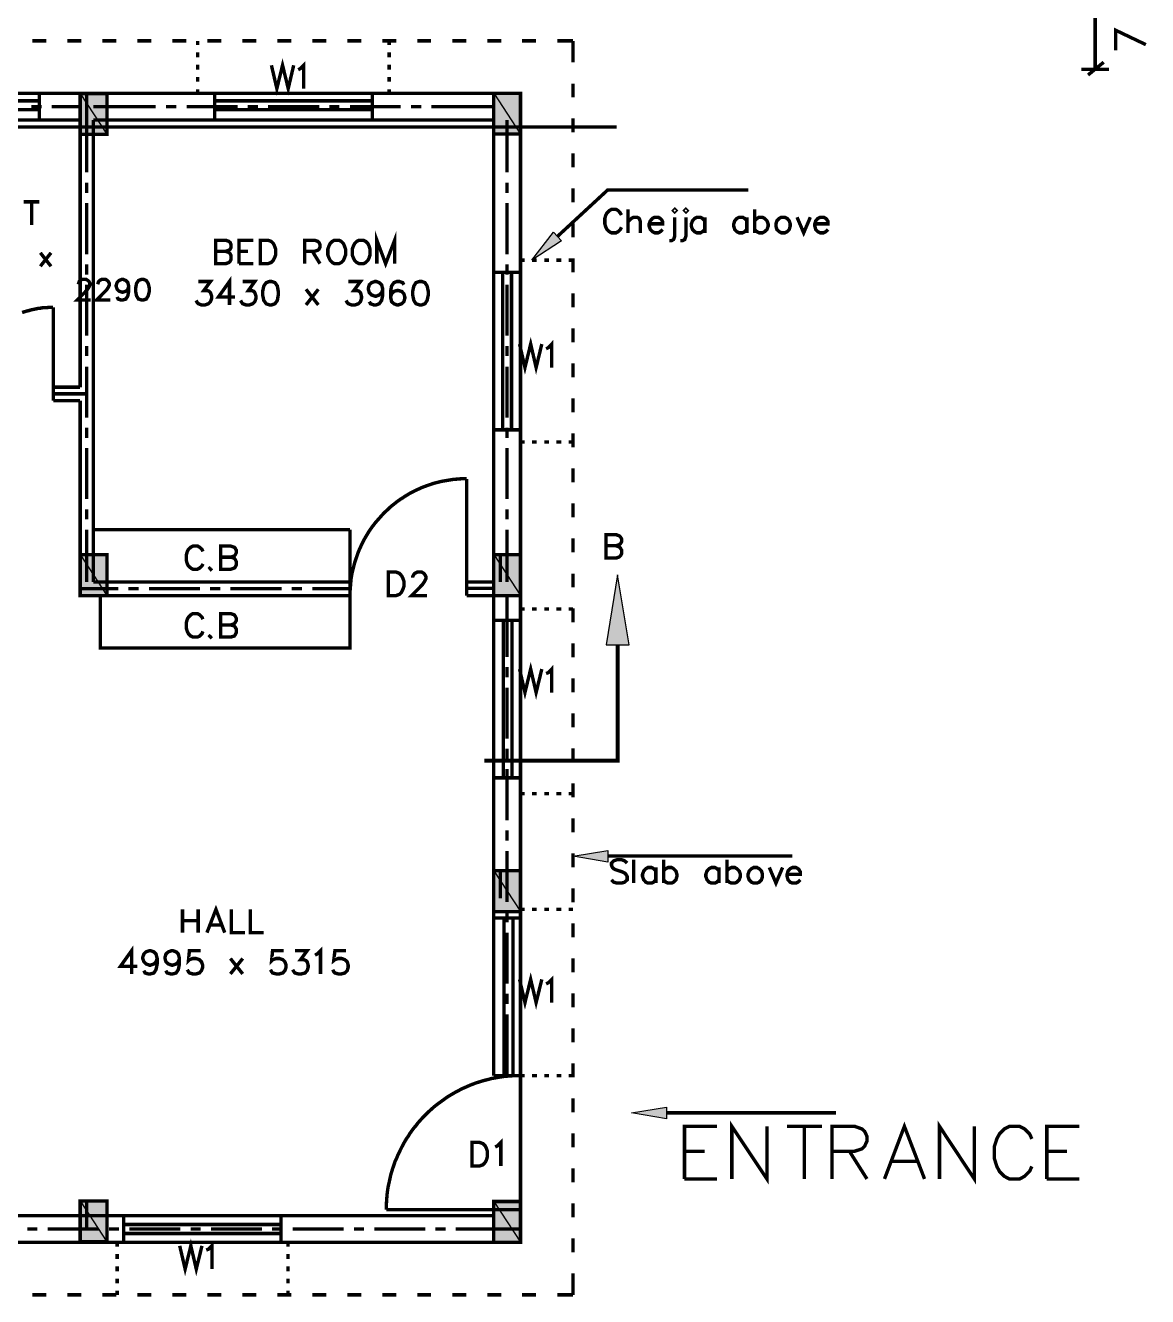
# Model space of a CAD drawing. Header units: millimetres. Extents: x 2845 to 3257, y 1294 to 1582.
# Drawn here: x 2929.4 to 3012.9, y 1362.3 to 1456.8 of the extents above; entities that cross this region are included whole.
import ezdxf

# ---------------------------------------------------------------- set-up
doc = ezdxf.new("R2010")
doc.units = ezdxf.units.MM
doc.layers.add('H', color=7, linetype='Continuous')
doc.layers.add('P', color=7, linetype='Continuous')

msp = doc.modelspace()

# ---------------------------------------------------------------- hatches: boundary and pattern name
at = {"layer": 'H', "linetype": 'Continuous'}
for points in [[(2933.468, 1448.741), (2933.468, 1451.774), (2935.479, 1451.774), (2935.479, 1448.741), (2933.468, 1448.741)], [(2964.248, 1448.758), (2964.248, 1451.792), (2966.259, 1451.792), (2966.259, 1448.758), (2964.248, 1448.758)], [(2967.088, 1439.374), (2968.711, 1441.456), (2969.293, 1440.821), (2967.088, 1439.374)], [(2933.468, 1414.415), (2933.468, 1417.449), (2935.479, 1417.449), (2935.479, 1414.415), (2933.468, 1414.415)], [(2964.248, 1414.415), (2964.248, 1417.449), (2966.259, 1417.449), (2966.259, 1414.415), (2964.248, 1414.415)], [(2972.609, 1410.746), (2973.473, 1415.95), (2974.355, 1410.746), (2972.609, 1410.746)], [(2972.768, 1394.589), (2970.157, 1395.012), (2972.768, 1395.453), (2972.768, 1394.589)], [(2964.248, 1390.885), (2964.248, 1393.936), (2966.259, 1393.936), (2966.259, 1390.885), (2964.248, 1390.885)], [(2977.107, 1375.486), (2974.496, 1375.91), (2977.107, 1376.351), (2977.107, 1375.486)], [(2933.468, 1366.332), (2933.468, 1369.366), (2935.479, 1369.366), (2935.479, 1366.332), (2933.468, 1366.332)], [(2964.248, 1366.279), (2964.248, 1369.33), (2966.259, 1369.33), (2966.259, 1366.279), (2964.248, 1366.279)]]:
    msp.add_hatch(color=256, dxfattribs=at).paths.add_polyline_path(points)

# ---------------------------------------------------------------- linework, layer by layer
at = {"layer": 'P'}
for points, const_width in [([(3009.016, 1489.663), (3009.016, 1453.574)], 0.254), ([(3010.533, 1454.985), (3010.533, 1456.484), (3012.79, 1455.408)], 0.254), ([(2930.946, 1455.69), (2929.905, 1455.69)], 0.254), ([(2933.556, 1455.69), (2932.516, 1455.69)], 0.254), ([(2936.149, 1455.69), (2935.126, 1455.69)], 0.254), ([(2938.76, 1455.69), (2937.719, 1455.69)], 0.254), ([(2941.37, 1455.69), (2940.33, 1455.69)], 0.254), ([(2942.217, 1455.373), (2942.217, 1455.69)], 0.254), ([(2943.981, 1455.69), (2942.923, 1455.69)], 0.254), ([(2946.574, 1455.69), (2945.533, 1455.69)], 0.254), ([(2949.184, 1455.69), (2948.144, 1455.69)], 0.254), ([(2951.795, 1455.69), (2950.737, 1455.69)], 0.254), ([(2954.388, 1455.69), (2953.347, 1455.69)], 0.254), ([(2956.998, 1455.69), (2955.958, 1455.69)], 0.254), ([(2956.469, 1455.373), (2956.469, 1455.69)], 0.254), ([(2959.591, 1455.69), (2958.568, 1455.69)], 0.254), ([(2962.202, 1455.69), (2961.161, 1455.69)], 0.254), ([(2964.813, 1455.69), (2963.772, 1455.69)], 0.254), ([(2967.405, 1455.69), (2966.365, 1455.69)], 0.254), ([(2970.157, 1455.69), (2968.975, 1455.69)], 0.254), ([(2970.157, 1454.085), (2970.157, 1455.69)], 0.254), ([(2942.217, 1454.473), (2942.217, 1454.844)], 0.254), ([(2956.469, 1454.473), (2956.469, 1454.844)], 0.254), ([(2942.217, 1453.556), (2942.217, 1453.926)], 0.254), ([(2947.703, 1453.873), (2948.108, 1452.145), (2948.532, 1453.873), (2948.955, 1452.145), (2949.361, 1453.873)], 0.254), ([(2949.696, 1453.538), (2949.855, 1453.626), (2950.102, 1453.873), (2950.102, 1452.145)], 0.254), ([(2956.469, 1453.556), (2956.469, 1453.926)], 0.254), ([(3008.486, 1453.15), (3009.651, 1454.103)], 0.254), ([(2942.217, 1452.656), (2942.217, 1453.009)], 0.254), ([(2956.469, 1452.656), (2956.469, 1453.009)], 0.254), ([(3007.975, 1453.574), (3010.056, 1453.574)], 0.254), ([(2966.241, 1451.792), (2884.203, 1451.792)], 0.254), ([(2930.434, 1449.799), (2930.434, 1451.792)], 0.254), ([(2933.468, 1451.774), (2935.461, 1451.774), (2935.461, 1448.741), (2933.468, 1448.741), (2933.468, 1451.774)], 0.254), ([(2942.217, 1451.792), (2942.217, 1452.092)], 0.254), ([(2943.487, 1449.799), (2943.487, 1451.792)], 0.254), ([(2955.217, 1449.799), (2955.217, 1451.792)], 0.254), ([(2956.469, 1451.792), (2956.469, 1452.092)], 0.254), ([(2964.248, 1451.792), (2966.241, 1451.792), (2966.241, 1448.758), (2964.248, 1448.758), (2964.248, 1451.792)], 0.254), ([(2966.241, 1378.696), (2966.241, 1451.792)], 0.254), ([(2970.157, 1451.492), (2970.157, 1452.515)], 0.254), ([(2923.926, 1451.228), (2930.434, 1451.228)], 0.254), ([(2933.962, 1449.746), (2933.962, 1451.739)], 0.254), ([(2935.461, 1451.739), (2935.461, 1448.741)], 0.254), ([(2943.487, 1451.228), (2955.217, 1451.228)], 0.254), ([(2923.926, 1450.575), (2930.434, 1450.575)], 0.254), ([(2930.593, 1450.787), (2929.835, 1450.787)], 0.254), ([(2933.468, 1450.787), (2931.352, 1450.787)], 0.254), ([(2939.095, 1450.787), (2934.456, 1450.787)], 0.254), ([(2940.63, 1450.787), (2939.853, 1450.787)], 0.254), ([(2945.18, 1450.787), (2941.388, 1450.787)], 0.254), ([(2943.487, 1450.575), (2955.217, 1450.575)], 0.254), ([(2946.697, 1450.787), (2945.939, 1450.787)], 0.254), ([(2951.266, 1450.787), (2947.456, 1450.787)], 0.254), ([(2952.765, 1450.787), (2952.007, 1450.787)], 0.254), ([(2957.334, 1450.787), (2953.541, 1450.787)], 0.254), ([(2958.851, 1450.787), (2958.092, 1450.787)], 0.254), ([(2964.248, 1450.787), (2959.609, 1450.787)], 0.254), ([(2970.157, 1448.882), (2970.157, 1449.922)], 0.254), ([(2873.937, 1449.287), (2973.403, 1449.287)], 0.254), ([(2933.468, 1449.799), (2920.892, 1449.799)], 0.254), ([(2933.468, 1449.799), (2933.468, 1429.92)], 0.254), ([(2933.962, 1449.799), (2933.962, 1445.901)], 0.254), ([(2964.248, 1449.799), (2934.456, 1449.799)], 0.254), ([(2934.456, 1449.799), (2934.456, 1415.421)], 0.254), ([(2964.248, 1449.799), (2964.248, 1415.421)], 0.254), ([(2965.236, 1449.799), (2965.236, 1445.901)], 0.254), ([(2970.157, 1446.271), (2970.157, 1447.312)], 0.254), ([(2933.962, 1445.142), (2933.962, 1444.366)], 0.254), ([(2965.236, 1445.142), (2965.236, 1444.366)], 0.254), ([(2968.993, 1441.138), (2972.732, 1444.595), (2983.192, 1444.595)], 0.254), ([(2970.157, 1443.678), (2970.157, 1444.719)], 0.254), ([(2929.27, 1443.713), (2930.434, 1443.713)], 0.254), ([(2929.852, 1443.713), (2929.852, 1441.985)], 0.254), ([(2933.962, 1443.625), (2933.962, 1439.815)], 0.254), ([(2965.236, 1443.625), (2965.236, 1439.815)], 0.254), ([(2973.755, 1442.726), (2973.667, 1442.884), (2973.508, 1443.061), (2973.35, 1443.149), (2973.015, 1443.149), (2972.856, 1443.061), (2972.679, 1442.884), (2972.591, 1442.726), (2972.521, 1442.479), (2972.521, 1442.073), (2972.591, 1441.826), (2972.679, 1441.65), (2972.856, 1441.491), (2973.015, 1441.403), (2973.35, 1441.403), (2973.508, 1441.491), (2973.667, 1441.65), (2973.755, 1441.826)], 0.254), ([(2974.249, 1441.403), (2974.249, 1443.149)], 0.254), ([(2974.249, 1442.232), (2974.496, 1442.479), (2974.673, 1442.567), (2974.92, 1442.567), (2975.078, 1442.479), (2975.167, 1442.232), (2975.167, 1441.403)], 0.254), ([(2975.819, 1442.073), (2976.825, 1442.073), (2976.825, 1442.232), (2976.736, 1442.391), (2976.648, 1442.479), (2976.489, 1442.567), (2976.243, 1442.567), (2976.066, 1442.479), (2975.907, 1442.302), (2975.819, 1442.073), (2975.819, 1441.897), (2975.907, 1441.65), (2976.066, 1441.491), (2976.243, 1441.403), (2976.489, 1441.403), (2976.648, 1441.491), (2976.825, 1441.65)], 0.254), ([(2977.724, 1442.567), (2977.724, 1441.156), (2977.636, 1440.909), (2977.477, 1440.821), (2977.318, 1440.821)], 0.254), ([(2977.636, 1443.061), (2977.724, 1442.973), (2977.812, 1443.061), (2977.724, 1443.149), (2977.636, 1443.061)], 0.254), ([(2978.553, 1442.567), (2978.553, 1441.156), (2978.465, 1440.909), (2978.306, 1440.821), (2978.148, 1440.821)], 0.254), ([(2978.465, 1443.061), (2978.553, 1442.973), (2978.641, 1443.061), (2978.553, 1443.149), (2978.465, 1443.061)], 0.254), ([(2979.964, 1442.302), (2979.788, 1442.479), (2979.629, 1442.567), (2979.382, 1442.567), (2979.206, 1442.479), (2979.047, 1442.302), (2978.959, 1442.073), (2978.959, 1441.897), (2979.047, 1441.65), (2979.206, 1441.491), (2979.382, 1441.403), (2979.629, 1441.403), (2979.788, 1441.491), (2979.964, 1441.65)], 0.254), ([(2979.964, 1442.567), (2979.964, 1441.403)], 0.254), ([(2983.086, 1442.302), (2982.928, 1442.479), (2982.769, 1442.567), (2982.522, 1442.567), (2982.346, 1442.479), (2982.187, 1442.302), (2982.116, 1442.073), (2982.116, 1441.897), (2982.187, 1441.65), (2982.346, 1441.491), (2982.522, 1441.403), (2982.769, 1441.403), (2982.928, 1441.491), (2983.086, 1441.65)], 0.254), ([(2983.086, 1442.567), (2983.086, 1441.403)], 0.254), ([(2983.668, 1441.403), (2983.668, 1443.149)], 0.254), ([(2983.668, 1442.302), (2983.845, 1442.479), (2984.004, 1442.567), (2984.251, 1442.567), (2984.409, 1442.479), (2984.586, 1442.302), (2984.674, 1442.073), (2984.674, 1441.897), (2984.586, 1441.65), (2984.409, 1441.491), (2984.251, 1441.403), (2984.004, 1441.403), (2983.845, 1441.491), (2983.668, 1441.65)], 0.254), ([(2985.662, 1442.567), (2985.503, 1442.479), (2985.327, 1442.302), (2985.256, 1442.073), (2985.256, 1441.897), (2985.327, 1441.65), (2985.503, 1441.491), (2985.662, 1441.403), (2985.909, 1441.403), (2986.085, 1441.491), (2986.244, 1441.65), (2986.314, 1441.897), (2986.314, 1442.073), (2986.244, 1442.302), (2986.085, 1442.479), (2985.909, 1442.567), (2985.662, 1442.567)], 0.254), ([(2986.826, 1442.567), (2987.32, 1441.403), (2987.814, 1442.567)], 0.254), ([(2988.149, 1442.073), (2989.137, 1442.073), (2989.137, 1442.232), (2989.048, 1442.391), (2988.96, 1442.479), (2988.801, 1442.567), (2988.554, 1442.567), (2988.378, 1442.479), (2988.219, 1442.302), (2988.149, 1442.073), (2988.149, 1441.897), (2988.219, 1441.65), (2988.378, 1441.491), (2988.554, 1441.403), (2988.801, 1441.403), (2988.96, 1441.491), (2989.137, 1441.65)], 0.254), ([(2955.552, 1439.11), (2955.552, 1440.856), (2956.205, 1439.11), (2956.875, 1440.856), (2956.875, 1439.11)], 0.254), ([(2970.157, 1441.068), (2970.157, 1442.108)], 0.254), ([(2944.298, 1440.027), (2944.545, 1439.939), (2944.634, 1439.851), (2944.704, 1439.692), (2944.704, 1439.445), (2944.634, 1439.286), (2944.545, 1439.198), (2944.298, 1439.11), (2943.558, 1439.11), (2943.558, 1440.856), (2944.298, 1440.856), (2944.545, 1440.768), (2944.634, 1440.68), (2944.704, 1440.521), (2944.704, 1440.344), (2944.634, 1440.186), (2944.545, 1440.115), (2944.298, 1440.027), (2943.558, 1440.027)], 0.254), ([(2945.286, 1439.11), (2945.286, 1440.856), (2946.362, 1440.856)], 0.254), ([(2946.874, 1439.11), (2946.874, 1440.856), (2947.438, 1440.856), (2947.685, 1440.768), (2947.844, 1440.609), (2947.932, 1440.433), (2948.02, 1440.186), (2948.02, 1439.762), (2947.932, 1439.533), (2947.844, 1439.357), (2947.685, 1439.198), (2947.438, 1439.11), (2946.874, 1439.11)], 0.254), ([(2950.172, 1439.11), (2950.172, 1440.856), (2950.913, 1440.856), (2951.16, 1440.768), (2951.248, 1440.68), (2951.319, 1440.521), (2951.319, 1440.344), (2951.248, 1440.186), (2951.16, 1440.115), (2950.913, 1440.027), (2950.172, 1440.027)], 0.254), ([(2952.395, 1440.856), (2952.236, 1440.768), (2952.077, 1440.609), (2951.989, 1440.433), (2951.901, 1440.186), (2951.901, 1439.762), (2951.989, 1439.533), (2952.077, 1439.357), (2952.236, 1439.198), (2952.395, 1439.11), (2952.73, 1439.11), (2952.906, 1439.198), (2953.065, 1439.357), (2953.136, 1439.533), (2953.224, 1439.762), (2953.224, 1440.186), (2953.136, 1440.433), (2953.065, 1440.609), (2952.906, 1440.768), (2952.73, 1440.856), (2952.395, 1440.856)], 0.254), ([(2954.229, 1440.856), (2954.053, 1440.768), (2953.894, 1440.609), (2953.806, 1440.433), (2953.718, 1440.186), (2953.718, 1439.762), (2953.806, 1439.533), (2953.894, 1439.357), (2954.053, 1439.198), (2954.229, 1439.11), (2954.547, 1439.11), (2954.723, 1439.198), (2954.882, 1439.357), (2954.97, 1439.533), (2955.041, 1439.762), (2955.041, 1440.186), (2954.97, 1440.433), (2954.882, 1440.609), (2954.723, 1440.768), (2954.547, 1440.856), (2954.229, 1440.856)], 0.254), ([(2930.505, 1438.916), (2931.299, 1439.921)], 0.254), ([(2931.299, 1438.916), (2930.505, 1439.921)], 0.254), ([(2945.286, 1440.027), (2945.957, 1440.027)], 0.254), ([(2950.754, 1440.027), (2951.319, 1439.11)], 0.254), ([(2970.157, 1438.475), (2970.157, 1439.498)], 0.254), ([(2933.962, 1439.057), (2933.962, 1438.298)], 0.254), ([(2945.286, 1439.11), (2946.362, 1439.11)], 0.254), ([(2965.236, 1439.057), (2965.236, 1438.298)], 0.254), ([(2966.241, 1439.374), (2966.559, 1439.374)], 0.254), ([(2967.106, 1439.374), (2967.458, 1439.374)], 0.254), ([(2968.005, 1439.374), (2968.376, 1439.374)], 0.254), ([(2968.922, 1439.374), (2969.275, 1439.374)], 0.254), ([(2969.84, 1439.374), (2970.157, 1439.374)], 0.254), ([(2933.327, 1437.575), (2933.398, 1437.787), (2933.468, 1437.857), (2933.609, 1437.946), (2933.909, 1437.946), (2934.05, 1437.857), (2934.121, 1437.787), (2934.191, 1437.646), (2934.191, 1437.505), (2934.121, 1437.363), (2933.98, 1437.152), (2933.257, 1436.411), (2934.262, 1436.411)], 0.254), ([(2934.773, 1437.575), (2934.844, 1437.787), (2934.915, 1437.857), (2935.073, 1437.946), (2935.356, 1437.946), (2935.497, 1437.857), (2935.567, 1437.787), (2935.638, 1437.646), (2935.638, 1437.505), (2935.567, 1437.363), (2935.426, 1437.152), (2934.703, 1436.411), (2935.708, 1436.411)], 0.254), ([(2937.084, 1437.434), (2937.014, 1437.205), (2936.873, 1437.064), (2936.661, 1436.993), (2936.573, 1436.993), (2936.361, 1437.064), (2936.22, 1437.205), (2936.149, 1437.434), (2936.149, 1437.505), (2936.22, 1437.716), (2936.361, 1437.857), (2936.573, 1437.946), (2936.661, 1437.946), (2936.873, 1437.857), (2937.014, 1437.716), (2937.084, 1437.434), (2937.084, 1437.064), (2937.014, 1436.711), (2936.873, 1436.481), (2936.661, 1436.411), (2936.502, 1436.411), (2936.29, 1436.481), (2936.22, 1436.64)], 0.254), ([(2938.037, 1437.946), (2937.807, 1437.857), (2937.666, 1437.646), (2937.596, 1437.275), (2937.596, 1437.064), (2937.666, 1436.711), (2937.807, 1436.481), (2938.037, 1436.411), (2938.178, 1436.411), (2938.389, 1436.481), (2938.531, 1436.711), (2938.619, 1437.064), (2938.619, 1437.275), (2938.531, 1437.646), (2938.389, 1437.857), (2938.178, 1437.946), (2938.037, 1437.946)], 0.254), ([(2942.27, 1437.787), (2943.17, 1437.787), (2942.676, 1437.116), (2942.923, 1437.116), (2943.081, 1437.046), (2943.17, 1436.958), (2943.258, 1436.693), (2943.258, 1436.534), (2943.17, 1436.287), (2943.011, 1436.129), (2942.764, 1436.041), (2942.499, 1436.041), (2942.27, 1436.129), (2942.182, 1436.217), (2942.094, 1436.376)], 0.254), ([(2944.581, 1436.041), (2944.581, 1437.787), (2943.752, 1436.623), (2944.986, 1436.623)], 0.254), ([(2945.568, 1437.787), (2946.468, 1437.787), (2945.992, 1437.116), (2946.239, 1437.116), (2946.398, 1437.046), (2946.468, 1436.958), (2946.556, 1436.693), (2946.556, 1436.534), (2946.468, 1436.287), (2946.309, 1436.129), (2946.062, 1436.041), (2945.815, 1436.041), (2945.568, 1436.129), (2945.498, 1436.217), (2945.41, 1436.376)], 0.254), ([(2947.562, 1437.787), (2947.315, 1437.699), (2947.138, 1437.452), (2947.05, 1437.046), (2947.05, 1436.781), (2947.138, 1436.376), (2947.315, 1436.129), (2947.562, 1436.041), (2947.72, 1436.041), (2947.967, 1436.129), (2948.144, 1436.376), (2948.214, 1436.781), (2948.214, 1437.046), (2948.144, 1437.452), (2947.967, 1437.699), (2947.72, 1437.787), (2947.562, 1437.787)], 0.254), ([(2953.435, 1437.787), (2954.335, 1437.787), (2953.841, 1437.116), (2954.088, 1437.116), (2954.247, 1437.046), (2954.335, 1436.958), (2954.406, 1436.693), (2954.406, 1436.534), (2954.335, 1436.287), (2954.176, 1436.129), (2953.929, 1436.041), (2953.665, 1436.041), (2953.435, 1436.129), (2953.347, 1436.217), (2953.259, 1436.376)], 0.254), ([(2955.993, 1437.205), (2955.905, 1436.958), (2955.728, 1436.781), (2955.499, 1436.693), (2955.411, 1436.693), (2955.164, 1436.781), (2954.988, 1436.958), (2954.917, 1437.205), (2954.917, 1437.275), (2954.988, 1437.54), (2955.164, 1437.699), (2955.411, 1437.787), (2955.499, 1437.787), (2955.728, 1437.699), (2955.905, 1437.54), (2955.993, 1437.205), (2955.993, 1436.781), (2955.905, 1436.376), (2955.728, 1436.129), (2955.499, 1436.041), (2955.323, 1436.041), (2955.076, 1436.129), (2954.988, 1436.287)], 0.254), ([(2957.563, 1437.54), (2957.475, 1437.699), (2957.228, 1437.787), (2957.051, 1437.787), (2956.822, 1437.699), (2956.646, 1437.452), (2956.575, 1437.046), (2956.575, 1436.623), (2956.646, 1436.287), (2956.822, 1436.129), (2957.051, 1436.041), (2957.14, 1436.041), (2957.404, 1436.129), (2957.563, 1436.287), (2957.633, 1436.534), (2957.633, 1436.623), (2957.563, 1436.87), (2957.404, 1437.046), (2957.14, 1437.116), (2957.051, 1437.116), (2956.822, 1437.046), (2956.646, 1436.87), (2956.575, 1436.623)], 0.254), ([(2958.727, 1437.787), (2958.463, 1437.699), (2958.304, 1437.452), (2958.216, 1437.046), (2958.216, 1436.781), (2958.304, 1436.376), (2958.463, 1436.129), (2958.727, 1436.041), (2958.886, 1436.041), (2959.133, 1436.129), (2959.292, 1436.376), (2959.38, 1436.781), (2959.38, 1437.046), (2959.292, 1437.452), (2959.133, 1437.699), (2958.886, 1437.787), (2958.727, 1437.787)], 0.254), ([(2964.248, 1438.475), (2966.241, 1438.475)], 0.254), ([(2964.918, 1438.475), (2964.918, 1426.745)], 0.254), ([(2965.571, 1438.475), (2965.571, 1426.745)], 0.254), ([(2933.962, 1437.54), (2933.962, 1433.747)], 0.254), ([(2950.278, 1436.041), (2951.195, 1437.205)], 0.254), ([(2951.195, 1436.041), (2950.278, 1437.205)], 0.254), ([(2965.236, 1437.54), (2965.236, 1433.747)], 0.254), ([(2970.157, 1435.864), (2970.157, 1436.905)], 0.254), ([(2931.457, 1435.864), (2931.369, 1435.864), (2931.193, 1435.864), (2931.016, 1435.846), (2930.84, 1435.846), (2930.664, 1435.829), (2930.487, 1435.794), (2930.311, 1435.776), (2930.152, 1435.741), (2929.976, 1435.705), (2929.799, 1435.67), (2929.641, 1435.617), (2929.482, 1435.582), (2929.305, 1435.529), (2929.147, 1435.476)], 0.254), ([(2931.475, 1435.864), (2931.475, 1428.914)], 0.254), ([(2970.157, 1433.254), (2970.157, 1434.294)], 0.254), ([(2933.962, 1432.989), (2933.962, 1432.231)], 0.254), ([(2965.236, 1432.989), (2965.236, 1432.231)], 0.254), ([(2966.171, 1433.13), (2966.576, 1431.384), (2967, 1433.13), (2967.405, 1431.384), (2967.829, 1433.13)], 0.254), ([(2968.146, 1432.777), (2968.323, 1432.866), (2968.57, 1433.13), (2968.57, 1431.384)], 0.254), ([(2933.962, 1431.454), (2933.962, 1427.662)], 0.254), ([(2965.236, 1431.454), (2965.236, 1427.662)], 0.254), ([(2970.157, 1430.643), (2970.157, 1431.701)], 0.254), ([(2933.468, 1429.92), (2931.475, 1429.92)], 0.254), ([(2933.962, 1429.426), (2931.475, 1429.426)], 0.254), ([(2970.157, 1428.05), (2970.157, 1429.091)], 0.254), ([(2933.468, 1428.914), (2931.475, 1428.914)], 0.254), ([(2933.468, 1428.914), (2933.468, 1414.415)], 0.254), ([(2933.962, 1426.904), (2933.962, 1426.145)], 0.254), ([(2964.248, 1426.745), (2966.241, 1426.745)], 0.254), ([(2965.236, 1426.904), (2965.236, 1426.145)], 0.254), ([(2970.157, 1425.44), (2970.157, 1426.48)], 0.254), ([(2933.962, 1425.387), (2933.962, 1421.594)], 0.254), ([(2965.236, 1425.387), (2965.236, 1421.594)], 0.254), ([(2966.241, 1425.845), (2966.559, 1425.845)], 0.254), ([(2967.106, 1425.845), (2967.458, 1425.845)], 0.254), ([(2968.005, 1425.845), (2968.376, 1425.845)], 0.254), ([(2968.922, 1425.845), (2969.275, 1425.845)], 0.254), ([(2969.84, 1425.845), (2970.157, 1425.845)], 0.254), ([(2970.157, 1422.829), (2970.157, 1423.887)], 0.254), ([(2962.237, 1423.111), (2962.131, 1423.111), (2961.902, 1423.111), (2961.673, 1423.094), (2961.461, 1423.076), (2961.232, 1423.058), (2961.02, 1423.023), (2960.808, 1422.988), (2960.597, 1422.952), (2960.385, 1422.917), (2960.173, 1422.864), (2959.962, 1422.811), (2959.75, 1422.758), (2959.556, 1422.688), (2959.344, 1422.617), (2959.15, 1422.547), (2958.956, 1422.476), (2958.762, 1422.388), (2958.568, 1422.3), (2958.374, 1422.212), (2958.198, 1422.123), (2958.004, 1422.018), (2957.828, 1421.912), (2957.651, 1421.806), (2957.475, 1421.682), (2957.298, 1421.577), (2957.122, 1421.453), (2956.963, 1421.33), (2956.787, 1421.189), (2956.628, 1421.065), (2956.469, 1420.924), (2956.328, 1420.783), (2956.169, 1420.642), (2956.028, 1420.501), (2955.887, 1420.342), (2955.746, 1420.183), (2955.605, 1420.024), (2955.464, 1419.866), (2955.34, 1419.707), (2955.217, 1419.548), (2955.093, 1419.372), (2954.97, 1419.195), (2954.864, 1419.019), (2954.758, 1418.843), (2954.653, 1418.666), (2954.547, 1418.472), (2954.458, 1418.296), (2954.37, 1418.102), (2954.282, 1417.908), (2954.194, 1417.714), (2954.123, 1417.52), (2954.053, 1417.308), (2953.982, 1417.114), (2953.912, 1416.902), (2953.859, 1416.708), (2953.806, 1416.497), (2953.753, 1416.285), (2953.7, 1416.073), (2953.665, 1415.862), (2953.629, 1415.65), (2953.612, 1415.421), (2953.594, 1415.209), (2953.577, 1414.98), (2953.559, 1414.768), (2953.559, 1414.539), (2953.559, 1414.433)], 0.254), ([(2962.237, 1423.094), (2962.237, 1414.415)], 0.254), ([(2933.962, 1420.836), (2933.962, 1420.077)], 0.254), ([(2965.236, 1420.836), (2965.236, 1420.077)], 0.254), ([(2970.157, 1420.236), (2970.157, 1421.277)], 0.254), ([(2933.962, 1419.319), (2933.962, 1415.421)], 0.254), ([(2953.559, 1419.319), (2934.456, 1419.319)], 0.254), ([(2953.559, 1419.319), (2953.559, 1415.421)], 0.254), ([(2965.236, 1419.319), (2965.236, 1415.421)], 0.254), ([(2970.157, 1417.626), (2970.157, 1418.684)], 0.254), ([(2973.35, 1418.119), (2973.597, 1418.031), (2973.685, 1417.943), (2973.773, 1417.784), (2973.773, 1417.537), (2973.685, 1417.379), (2973.597, 1417.29), (2973.35, 1417.202), (2972.609, 1417.202), (2972.609, 1418.948), (2973.35, 1418.948), (2973.597, 1418.86), (2973.685, 1418.772), (2973.773, 1418.613), (2973.773, 1418.437), (2973.685, 1418.278), (2973.597, 1418.208), (2973.35, 1418.119), (2972.609, 1418.119)], 0.254), ([(2942.605, 1417.696), (2942.535, 1417.855), (2942.358, 1418.014), (2942.199, 1418.102), (2941.864, 1418.102), (2941.706, 1418.014), (2941.529, 1417.855), (2941.441, 1417.696), (2941.37, 1417.431), (2941.37, 1417.026), (2941.441, 1416.779), (2941.529, 1416.62), (2941.706, 1416.461), (2941.864, 1416.373), (2942.199, 1416.373), (2942.358, 1416.461), (2942.535, 1416.62), (2942.605, 1416.779)], 0.254), ([(2944.669, 1417.273), (2944.933, 1417.202), (2945.004, 1417.114), (2945.092, 1416.938), (2945.092, 1416.691), (2945.004, 1416.532), (2944.933, 1416.461), (2944.669, 1416.373), (2943.928, 1416.373), (2943.928, 1418.102), (2944.669, 1418.102), (2944.933, 1418.014), (2945.004, 1417.943), (2945.092, 1417.784), (2945.092, 1417.608), (2945.004, 1417.431), (2944.933, 1417.361), (2944.669, 1417.273), (2943.928, 1417.273)], 0.254), ([(2933.468, 1417.467), (2935.461, 1417.467), (2935.461, 1414.415), (2933.468, 1414.415), (2933.468, 1417.467)], 0.254), ([(2933.962, 1415.421), (2933.962, 1417.414)], 0.254), ([(2935.461, 1417.414), (2935.461, 1414.415)], 0.254), ([(2964.248, 1417.467), (2966.241, 1417.467), (2966.241, 1414.415), (2964.248, 1414.415), (2964.248, 1417.467)], 0.254), ([(2964.742, 1415.421), (2964.742, 1417.414)], 0.254), ([(2966.241, 1417.414), (2966.241, 1414.415)], 0.254), ([(2943.187, 1416.532), (2943.117, 1416.461), (2943.187, 1416.373), (2943.275, 1416.461)], 0.254), ([(2956.399, 1414.415), (2956.399, 1416.161), (2956.981, 1416.161), (2957.228, 1416.073), (2957.387, 1415.897), (2957.475, 1415.738), (2957.563, 1415.491), (2957.563, 1415.086), (2957.475, 1414.839), (2957.387, 1414.662), (2957.228, 1414.503), (2956.981, 1414.415), (2956.399, 1414.415)], 0.254), ([(2958.216, 1415.738), (2958.216, 1415.826), (2958.304, 1415.985), (2958.374, 1416.073), (2958.551, 1416.161), (2958.886, 1416.161), (2959.045, 1416.073), (2959.115, 1415.985), (2959.203, 1415.826), (2959.203, 1415.668), (2959.115, 1415.491), (2958.956, 1415.244), (2958.145, 1414.415), (2959.292, 1414.415)], 0.254), ([(2970.157, 1415.033), (2970.157, 1416.056)], 0.254), ([(2936.308, 1414.927), (2933.468, 1414.927)], 0.254), ([(2953.559, 1415.421), (2934.456, 1415.421)], 0.254), ([(2937.825, 1414.927), (2937.049, 1414.927)], 0.254), ([(2942.376, 1414.927), (2938.583, 1414.927)], 0.254), ([(2943.893, 1414.927), (2943.134, 1414.927)], 0.254), ([(2948.461, 1414.927), (2944.651, 1414.927)], 0.254), ([(2949.978, 1414.927), (2949.22, 1414.927)], 0.254), ([(2953.559, 1414.927), (2950.737, 1414.927)], 0.254), ([(2953.559, 1415.421), (2953.559, 1414.415)], 0.254), ([(2964.248, 1415.421), (2962.237, 1415.421)], 0.254), ([(2962.237, 1414.944), (2964.248, 1414.944)], 0.254), ([(2953.559, 1414.415), (2933.468, 1414.415)], 0.254), ([(2953.559, 1414.415), (2933.468, 1414.415)], 0.254), ([(2934.968, 1414.415), (2934.968, 1410.517), (2953.559, 1410.517), (2953.559, 1414.415)], 0.254), ([(2964.248, 1414.415), (2962.237, 1414.415)], 0.254), ([(2964.248, 1414.415), (2962.237, 1414.415)], 0.254), ([(2964.248, 1414.415), (2964.248, 1378.696)], 0.254), ([(2964.248, 1414.415), (2964.248, 1412.563), (2966.241, 1412.563)], 0.254), ([(2965.236, 1414.415), (2965.236, 1409.847)], 0.254), ([(2942.605, 1412.651), (2942.535, 1412.81), (2942.358, 1412.986), (2942.199, 1413.075), (2941.864, 1413.075), (2941.706, 1412.986), (2941.529, 1412.81), (2941.441, 1412.651), (2941.37, 1412.404), (2941.37, 1411.981), (2941.441, 1411.752), (2941.529, 1411.575), (2941.706, 1411.399), (2941.864, 1411.328), (2942.199, 1411.328), (2942.358, 1411.399), (2942.535, 1411.575), (2942.605, 1411.752)], 0.254), ([(2944.669, 1412.228), (2944.933, 1412.157), (2945.004, 1412.069), (2945.092, 1411.911), (2945.092, 1411.664), (2945.004, 1411.487), (2944.933, 1411.399), (2944.669, 1411.328), (2943.928, 1411.328), (2943.928, 1413.075), (2944.669, 1413.075), (2944.933, 1412.986), (2945.004, 1412.898), (2945.092, 1412.722), (2945.092, 1412.563), (2945.004, 1412.404), (2944.933, 1412.316), (2944.669, 1412.228), (2943.928, 1412.228)], 0.254), ([(2966.241, 1413.41), (2966.559, 1413.41)], 0.254), ([(2967.106, 1413.41), (2967.458, 1413.41)], 0.254), ([(2968.005, 1413.41), (2968.376, 1413.41)], 0.254), ([(2968.922, 1413.41), (2969.275, 1413.41)], 0.254), ([(2969.84, 1413.41), (2970.157, 1413.41)], 0.254), ([(2970.157, 1412.422), (2970.157, 1413.463)], 0.254), ([(2964.971, 1412.563), (2964.971, 1400.851)], 0.254), ([(2965.606, 1412.563), (2965.606, 1400.851)], 0.254), ([(2943.187, 1411.487), (2943.117, 1411.399), (2943.187, 1411.328), (2943.275, 1411.399)], 0.254), ([(2963.543, 1402.139), (2973.473, 1402.139), (2973.473, 1410.746)], 0.296), ([(2970.157, 1409.811), (2970.157, 1410.852)], 0.254), ([(2966.171, 1408.947), (2966.576, 1407.201), (2967, 1408.947), (2967.405, 1407.201), (2967.829, 1408.947)], 0.254), ([(2965.236, 1409.088), (2965.236, 1408.33)], 0.254), ([(2968.146, 1408.612), (2968.323, 1408.683), (2968.57, 1408.947), (2968.57, 1407.201)], 0.254), ([(2970.157, 1407.219), (2970.157, 1408.259)], 0.254), ([(2965.236, 1407.571), (2965.236, 1403.779)], 0.254), ([(2970.157, 1404.608), (2970.157, 1405.649)], 0.254), ([(2965.236, 1403.021), (2965.236, 1402.244)], 0.254), ([(2970.157, 1402.015), (2970.157, 1403.038)], 0.254), ([(2964.248, 1400.851), (2966.241, 1400.851)], 0.254), ([(2965.236, 1401.504), (2965.236, 1397.694)], 0.254), ([(2970.157, 1399.405), (2970.157, 1400.445)], 0.254), ([(2966.241, 1399.669), (2966.559, 1399.669)], 0.254), ([(2967.106, 1399.669), (2967.458, 1399.669)], 0.254), ([(2968.005, 1399.669), (2968.376, 1399.669)], 0.254), ([(2968.922, 1399.669), (2969.275, 1399.669)], 0.254), ([(2969.84, 1399.669), (2970.157, 1399.669)], 0.254), ([(2970.157, 1396.794), (2970.157, 1397.835)], 0.254), ([(2965.236, 1396.935), (2965.236, 1396.177)], 0.254), ([(2965.236, 1395.418), (2965.236, 1391.626)], 0.254), ([(2970.157, 1394.201), (2970.157, 1395.242)], 0.254), ([(2972.75, 1395.03), (2986.473, 1395.03)], 0.254), ([(2974.179, 1394.501), (2974.002, 1394.677), (2973.755, 1394.766), (2973.438, 1394.766), (2973.173, 1394.677), (2973.015, 1394.501), (2973.015, 1394.342), (2973.085, 1394.183), (2973.173, 1394.095), (2973.35, 1394.007), (2973.844, 1393.848), (2974.002, 1393.76), (2974.091, 1393.672), (2974.179, 1393.513), (2974.179, 1393.266), (2974.002, 1393.09), (2973.755, 1393.019), (2973.438, 1393.019), (2973.173, 1393.09), (2973.015, 1393.266)], 0.254), ([(2974.673, 1393.019), (2974.673, 1394.766)], 0.254), ([(2976.313, 1393.919), (2976.154, 1394.095), (2975.996, 1394.183), (2975.731, 1394.183), (2975.572, 1394.095), (2975.413, 1393.919), (2975.325, 1393.672), (2975.325, 1393.513), (2975.413, 1393.266), (2975.572, 1393.09), (2975.731, 1393.019), (2975.996, 1393.019), (2976.154, 1393.09), (2976.313, 1393.266)], 0.254), ([(2976.313, 1394.183), (2976.313, 1393.019)], 0.254), ([(2976.895, 1393.019), (2976.895, 1394.766)], 0.254), ([(2976.895, 1393.919), (2977.054, 1394.095), (2977.23, 1394.183), (2977.477, 1394.183), (2977.636, 1394.095), (2977.812, 1393.919), (2977.883, 1393.672), (2977.883, 1393.513), (2977.812, 1393.266), (2977.636, 1393.09), (2977.477, 1393.019), (2977.23, 1393.019), (2977.054, 1393.09), (2976.895, 1393.266)], 0.254), ([(2981.023, 1393.919), (2980.864, 1394.095), (2980.705, 1394.183), (2980.458, 1394.183), (2980.282, 1394.095), (2980.123, 1393.919), (2980.035, 1393.672), (2980.035, 1393.513), (2980.123, 1393.266), (2980.282, 1393.09), (2980.458, 1393.019), (2980.705, 1393.019), (2980.864, 1393.09), (2981.023, 1393.266)], 0.254), ([(2981.023, 1394.183), (2981.023, 1393.019)], 0.254), ([(2981.605, 1393.019), (2981.605, 1394.766)], 0.254), ([(2981.605, 1393.919), (2981.781, 1394.095), (2981.94, 1394.183), (2982.187, 1394.183), (2982.346, 1394.095), (2982.522, 1393.919), (2982.61, 1393.672), (2982.61, 1393.513), (2982.522, 1393.266), (2982.346, 1393.09), (2982.187, 1393.019), (2981.94, 1393.019), (2981.781, 1393.09), (2981.605, 1393.266)], 0.254), ([(2983.598, 1394.183), (2983.439, 1394.095), (2983.263, 1393.919), (2983.175, 1393.672), (2983.175, 1393.513), (2983.263, 1393.266), (2983.439, 1393.09), (2983.598, 1393.019), (2983.845, 1393.019), (2984.004, 1393.09), (2984.18, 1393.266), (2984.251, 1393.513), (2984.251, 1393.672), (2984.18, 1393.919), (2984.004, 1394.095), (2983.845, 1394.183), (2983.598, 1394.183)], 0.254), ([(2984.762, 1394.183), (2985.256, 1393.019), (2985.75, 1394.183)], 0.254), ([(2986.085, 1393.672), (2987.073, 1393.672), (2987.073, 1393.848), (2986.985, 1394.007), (2986.896, 1394.095), (2986.738, 1394.183), (2986.491, 1394.183), (2986.314, 1394.095), (2986.156, 1393.919), (2986.085, 1393.672), (2986.085, 1393.513), (2986.156, 1393.266), (2986.314, 1393.09), (2986.491, 1393.019), (2986.738, 1393.019), (2986.896, 1393.09), (2987.073, 1393.266)], 0.254), ([(2964.248, 1393.936), (2966.241, 1393.936), (2966.241, 1390.903), (2964.248, 1390.903), (2964.248, 1393.936)], 0.254), ([(2964.742, 1391.89), (2964.742, 1393.884)], 0.254), ([(2966.241, 1393.884), (2966.241, 1390.903)], 0.254), ([(2970.157, 1391.591), (2970.157, 1392.631)], 0.254), ([(2942.905, 1389.333), (2943.575, 1391.061), (2944.228, 1389.333)], 0.254), ([(2941.088, 1389.333), (2941.088, 1391.061)], 0.254), ([(2942.252, 1391.061), (2942.252, 1389.333)], 0.254), ([(2944.722, 1391.061), (2944.722, 1389.333), (2945.727, 1389.333)], 0.254), ([(2946.133, 1391.061), (2946.133, 1389.333), (2947.138, 1389.333)], 0.254), ([(2966.241, 1390.426), (2964.248, 1390.426)], 0.254), ([(2965.024, 1390.426), (2965.024, 1378.696)], 0.254), ([(2965.236, 1390.867), (2965.236, 1390.109)], 0.254), ([(2965.677, 1390.426), (2965.677, 1378.696)], 0.254), ([(2966.241, 1391.061), (2966.559, 1391.061)], 0.254), ([(2967.106, 1391.061), (2967.458, 1391.061)], 0.254), ([(2968.005, 1391.061), (2968.376, 1391.061)], 0.254), ([(2968.922, 1391.061), (2969.275, 1391.061)], 0.254), ([(2969.84, 1391.061), (2970.157, 1391.061)], 0.254), ([(2941.088, 1390.232), (2942.252, 1390.232)], 0.254), ([(2943.17, 1389.897), (2943.981, 1389.897)], 0.254), ([(2965.236, 1389.333), (2965.236, 1385.54)], 0.254), ([(2970.157, 1388.98), (2970.157, 1390.021)], 0.254), ([(2937.296, 1386.264), (2937.296, 1387.992), (2936.467, 1386.828), (2937.719, 1386.828)], 0.254), ([(2939.201, 1387.41), (2939.113, 1387.163), (2938.954, 1387.004), (2938.707, 1386.916), (2938.619, 1386.916), (2938.372, 1387.004), (2938.213, 1387.163), (2938.125, 1387.41), (2938.125, 1387.498), (2938.213, 1387.745), (2938.372, 1387.904), (2938.619, 1387.992), (2938.707, 1387.992), (2938.954, 1387.904), (2939.113, 1387.745), (2939.201, 1387.41), (2939.201, 1387.004), (2939.113, 1386.581), (2938.954, 1386.334), (2938.707, 1386.264), (2938.531, 1386.264), (2938.301, 1386.334), (2938.213, 1386.511)], 0.254), ([(2940.859, 1387.41), (2940.771, 1387.163), (2940.612, 1387.004), (2940.365, 1386.916), (2940.277, 1386.916), (2940.03, 1387.004), (2939.853, 1387.163), (2939.783, 1387.41), (2939.783, 1387.498), (2939.853, 1387.745), (2940.03, 1387.904), (2940.277, 1387.992), (2940.365, 1387.992), (2940.612, 1387.904), (2940.771, 1387.745), (2940.859, 1387.41), (2940.859, 1387.004), (2940.771, 1386.581), (2940.612, 1386.334), (2940.365, 1386.264), (2940.206, 1386.264), (2939.942, 1386.334), (2939.853, 1386.511)], 0.254), ([(2942.429, 1387.992), (2941.6, 1387.992), (2941.529, 1387.251), (2941.6, 1387.322), (2941.847, 1387.41), (2942.094, 1387.41), (2942.341, 1387.322), (2942.499, 1387.163), (2942.588, 1386.916), (2942.588, 1386.757), (2942.499, 1386.511), (2942.341, 1386.334), (2942.094, 1386.264), (2941.847, 1386.264), (2941.6, 1386.334), (2941.529, 1386.422), (2941.441, 1386.581)], 0.254), ([(2948.62, 1387.992), (2947.791, 1387.992), (2947.72, 1387.251), (2947.791, 1387.322), (2948.056, 1387.41), (2948.303, 1387.41), (2948.549, 1387.322), (2948.708, 1387.163), (2948.796, 1386.916), (2948.796, 1386.757), (2948.708, 1386.511), (2948.549, 1386.334), (2948.303, 1386.264), (2948.056, 1386.264), (2947.791, 1386.334), (2947.72, 1386.422), (2947.632, 1386.581)], 0.254), ([(2949.449, 1387.992), (2950.366, 1387.992), (2949.872, 1387.322), (2950.119, 1387.322), (2950.278, 1387.251), (2950.366, 1387.163), (2950.437, 1386.916), (2950.437, 1386.757), (2950.366, 1386.511), (2950.208, 1386.334), (2949.943, 1386.264), (2949.696, 1386.264), (2949.449, 1386.334), (2949.378, 1386.422), (2949.29, 1386.581)], 0.254), ([(2950.948, 1387.657), (2951.107, 1387.745), (2951.354, 1387.992), (2951.354, 1386.264)], 0.254), ([(2953.259, 1387.992), (2952.43, 1387.992), (2952.342, 1387.251), (2952.43, 1387.322), (2952.677, 1387.41), (2952.924, 1387.41), (2953.171, 1387.322), (2953.347, 1387.163), (2953.418, 1386.916), (2953.418, 1386.757), (2953.347, 1386.511), (2953.171, 1386.334), (2952.924, 1386.264), (2952.677, 1386.264), (2952.43, 1386.334), (2952.342, 1386.422), (2952.271, 1386.581)], 0.254), ([(2944.651, 1386.264), (2945.568, 1387.41)], 0.254), ([(2945.568, 1386.264), (2944.651, 1387.41)], 0.254), ([(2970.157, 1386.369), (2970.157, 1387.428)], 0.254), ([(2966.171, 1385.858), (2966.576, 1384.129), (2967, 1385.858), (2967.405, 1384.129), (2967.829, 1385.858)], 0.254), ([(2968.146, 1385.523), (2968.323, 1385.611), (2968.57, 1385.858), (2968.57, 1384.129)], 0.254), ([(2965.236, 1384.782), (2965.236, 1384.023)], 0.254), ([(2970.157, 1383.776), (2970.157, 1384.817)], 0.254), ([(2965.236, 1383.265), (2965.236, 1378.696)], 0.254), ([(2970.157, 1381.166), (2970.157, 1382.224)], 0.254), ([(2970.157, 1378.573), (2970.157, 1379.614)], 0.254), ([(2966.241, 1378.696), (2966.241, 1368.713), (2956.258, 1368.713)], 0.254), ([(2966.241, 1378.696), (2966.1, 1378.696), (2965.853, 1378.696), (2965.589, 1378.679), (2965.342, 1378.661), (2965.095, 1378.644), (2964.848, 1378.608), (2964.601, 1378.573), (2964.354, 1378.52), (2964.107, 1378.485), (2963.86, 1378.414), (2963.631, 1378.361), (2963.384, 1378.291), (2963.154, 1378.22), (2962.925, 1378.15), (2962.696, 1378.061), (2962.467, 1377.973), (2962.237, 1377.867), (2962.026, 1377.779), (2961.796, 1377.673), (2961.585, 1377.55), (2961.373, 1377.444), (2961.161, 1377.321), (2960.95, 1377.197), (2960.756, 1377.074), (2960.562, 1376.933), (2960.368, 1376.791), (2960.173, 1376.65), (2959.979, 1376.509), (2959.785, 1376.351), (2959.609, 1376.192), (2959.433, 1376.033), (2959.256, 1375.857), (2959.098, 1375.698), (2958.921, 1375.521), (2958.762, 1375.345), (2958.604, 1375.169), (2958.463, 1374.975), (2958.304, 1374.798), (2958.163, 1374.604), (2958.022, 1374.41), (2957.898, 1374.199), (2957.757, 1374.005), (2957.633, 1373.793), (2957.51, 1373.581), (2957.404, 1373.37), (2957.298, 1373.158), (2957.193, 1372.946), (2957.087, 1372.717), (2956.998, 1372.488), (2956.893, 1372.276), (2956.822, 1372.047), (2956.734, 1371.8), (2956.663, 1371.57), (2956.593, 1371.341), (2956.54, 1371.094), (2956.487, 1370.847), (2956.434, 1370.618), (2956.381, 1370.371), (2956.346, 1370.124), (2956.311, 1369.859), (2956.293, 1369.612), (2956.275, 1369.366), (2956.258, 1369.101), (2956.258, 1368.854), (2956.258, 1368.713)], 0.254), ([(2966.241, 1378.696), (2964.248, 1378.696)], 0.254), ([(2966.241, 1378.696), (2966.559, 1378.696)], 0.254), ([(2967.106, 1378.696), (2967.476, 1378.696)], 0.254), ([(2968.023, 1378.696), (2968.376, 1378.696)], 0.254), ([(2968.94, 1378.696), (2969.293, 1378.696)], 0.254), ([(2969.84, 1378.696), (2970.157, 1378.696)], 0.254), ([(2970.157, 1375.962), (2970.157, 1377.003)], 0.254), ([(2977.107, 1375.927), (2989.719, 1375.927)], 0.254), ([(2981.975, 1371.006), (2981.975, 1374.922), (2984.586, 1371.006), (2984.586, 1374.922)], 0.254), ([(2993.335, 1371.006), (2994.816, 1374.922), (2996.316, 1371.006)], 0.254), ([(2997.427, 1371.006), (2997.427, 1374.922), (3000.02, 1371.006), (3000.02, 1374.922)], 0.254), ([(2970.157, 1373.352), (2970.157, 1374.393)], 0.254), ([(2978.447, 1371.006), (2978.447, 1374.922), (2980.864, 1374.922)], 0.254), ([(2986.085, 1374.922), (2988.678, 1374.922)], 0.254), ([(2987.373, 1374.922), (2987.373, 1371.006)], 0.254), ([(2989.419, 1371.006), (2989.419, 1374.922), (2991.112, 1374.922), (2991.659, 1374.728), (2991.853, 1374.551), (2992.029, 1374.181), (2992.029, 1373.811), (2991.853, 1373.44), (2991.659, 1373.246), (2991.112, 1373.07), (2989.419, 1373.07)], 0.254), ([(3004.306, 1373.987), (3004.13, 1374.357), (3003.759, 1374.728), (3003.389, 1374.922), (3002.63, 1374.922), (3002.26, 1374.728), (3001.889, 1374.357), (3001.695, 1373.987), (3001.519, 1373.44), (3001.519, 1372.505), (3001.695, 1371.941), (3001.889, 1371.57), (3002.26, 1371.2), (3002.63, 1371.006), (3003.389, 1371.006), (3003.759, 1371.2), (3004.13, 1371.57), (3004.306, 1371.941)], 0.254), ([(3005.417, 1371.006), (3005.417, 1374.922), (3007.834, 1374.922)], 0.254), ([(2962.625, 1371.976), (2962.625, 1373.722), (2963.207, 1373.722), (2963.454, 1373.634), (2963.613, 1373.475), (2963.701, 1373.299), (2963.772, 1373.07), (2963.772, 1372.646), (2963.701, 1372.399), (2963.613, 1372.241), (2963.454, 1372.064), (2963.207, 1371.976), (2962.625, 1371.976)], 0.254), ([(2964.354, 1373.387), (2964.53, 1373.475), (2964.777, 1373.722), (2964.777, 1371.976)], 0.254), ([(2978.447, 1373.07), (2979.947, 1373.07)], 0.254), ([(2990.724, 1373.07), (2992.029, 1371.006)], 0.254), ([(2993.881, 1372.311), (2995.751, 1372.311)], 0.254), ([(3005.417, 1373.07), (3006.917, 1373.07)], 0.254), ([(2970.157, 1370.759), (2970.157, 1371.8)], 0.254), ([(2978.447, 1371.006), (2980.864, 1371.006)], 0.254), ([(3005.417, 1371.006), (3007.834, 1371.006)], 0.254), ([(2933.468, 1369.366), (2935.461, 1369.366), (2935.461, 1366.332), (2933.468, 1366.332), (2933.468, 1369.366)], 0.254), ([(2933.962, 1367.337), (2933.962, 1369.33)], 0.254), ([(2935.461, 1369.33), (2935.461, 1366.332)], 0.254), ([(2964.248, 1369.33), (2966.241, 1369.33), (2966.241, 1366.296), (2964.248, 1366.296), (2964.248, 1369.33)], 0.254), ([(2970.157, 1368.148), (2970.157, 1369.189)], 0.254), ([(2964.248, 1368.272), (2920.892, 1368.272)], 0.254), ([(2936.714, 1368.272), (2936.714, 1366.296)], 0.254), ([(2936.714, 1367.619), (2948.426, 1367.619)], 0.254), ([(2948.426, 1368.272), (2948.426, 1366.296)], 0.254), ([(2929.535, 1367.284), (2930.293, 1367.284)], 0.254), ([(2931.052, 1367.284), (2934.844, 1367.284)], 0.254), ([(2935.603, 1367.284), (2936.361, 1367.284)], 0.254), ([(2936.714, 1366.949), (2948.426, 1366.949)], 0.254), ([(2937.137, 1367.284), (2940.912, 1367.284)], 0.254), ([(2941.688, 1367.284), (2942.446, 1367.284)], 0.254), ([(2943.205, 1367.284), (2946.997, 1367.284)], 0.254), ([(2947.756, 1367.284), (2948.514, 1367.284)], 0.254), ([(2949.273, 1367.284), (2953.083, 1367.284)], 0.254), ([(2953.841, 1367.284), (2954.6, 1367.284)], 0.254), ([(2955.358, 1367.284), (2959.15, 1367.284)], 0.254), ([(2959.909, 1367.284), (2960.685, 1367.284)], 0.254), ([(2961.426, 1367.284), (2966.241, 1367.284)], 0.254), ([(2917.893, 1366.296), (2966.241, 1366.296)], 0.254), ([(2936.22, 1366.296), (2936.22, 1365.979)], 0.254), ([(2940.877, 1366.032), (2941.282, 1364.303), (2941.706, 1366.032), (2942.111, 1364.303), (2942.535, 1366.032)], 0.254), ([(2942.852, 1365.714), (2943.028, 1365.785), (2943.275, 1366.032), (2943.275, 1364.303)], 0.254), ([(2948.938, 1366.296), (2948.938, 1365.979)], 0.254), ([(2970.157, 1365.556), (2970.157, 1366.579)], 0.254), ([(2936.22, 1365.414), (2936.22, 1365.062)], 0.254), ([(2948.938, 1365.414), (2948.938, 1365.062)], 0.254), ([(2936.22, 1364.515), (2936.22, 1364.144)], 0.254), ([(2948.938, 1364.515), (2948.938, 1364.144)], 0.254), ([(2970.157, 1362.381), (2970.157, 1363.986)], 0.254), ([(2936.22, 1363.598), (2936.22, 1363.245)], 0.254), ([(2948.938, 1363.598), (2948.938, 1363.245)], 0.254), ([(2929.905, 1362.381), (2930.946, 1362.381)], 0.254), ([(2932.516, 1362.381), (2933.556, 1362.381)], 0.254), ([(2935.126, 1362.381), (2936.149, 1362.381)], 0.254), ([(2936.22, 1362.698), (2936.22, 1362.381)], 0.254), ([(2937.719, 1362.381), (2938.76, 1362.381)], 0.254), ([(2940.33, 1362.381), (2941.37, 1362.381)], 0.254), ([(2942.923, 1362.381), (2943.981, 1362.381)], 0.254), ([(2945.533, 1362.381), (2946.574, 1362.381)], 0.254), ([(2948.144, 1362.381), (2949.184, 1362.381)], 0.254), ([(2948.938, 1362.698), (2948.938, 1362.381)], 0.254), ([(2950.737, 1362.381), (2951.795, 1362.381)], 0.254), ([(2953.347, 1362.381), (2954.388, 1362.381)], 0.254), ([(2955.958, 1362.381), (2956.998, 1362.381)], 0.254), ([(2958.568, 1362.381), (2959.591, 1362.381)], 0.254), ([(2961.161, 1362.381), (2962.202, 1362.381)], 0.254), ([(2963.772, 1362.381), (2964.813, 1362.381)], 0.254), ([(2966.365, 1362.381), (2967.405, 1362.381)], 0.254), ([(2968.975, 1362.381), (2970.157, 1362.381)], 0.254)]:
    msp.add_lwpolyline(points, dxfattribs=dict(at, const_width=const_width))
for points in [[(2935.461, 1451.774), (2933.468, 1451.774)], [(2933.468, 1451.774), (2935.461, 1448.741)], [(2933.468, 1451.774), (2935.461, 1448.741)], [(2933.468, 1448.741), (2933.468, 1451.774)], [(2935.461, 1448.741), (2935.461, 1451.774)], [(2966.241, 1451.792), (2964.248, 1451.792)], [(2964.248, 1451.792), (2966.241, 1448.758)], [(2964.248, 1451.792), (2966.241, 1448.758)], [(2964.248, 1448.758), (2964.248, 1451.792)], [(2966.241, 1448.758), (2966.241, 1451.792)], [(2935.461, 1448.741), (2933.468, 1448.741)], [(2966.241, 1448.758), (2964.248, 1448.758)], [(2967.088, 1439.374), (2968.693, 1441.456)], [(2969.293, 1440.821), (2967.088, 1439.374)], [(2968.693, 1441.456), (2969.293, 1440.821)], [(2935.461, 1417.467), (2933.468, 1417.467)], [(2933.468, 1417.467), (2935.461, 1414.415)], [(2933.468, 1417.467), (2935.461, 1414.415)], [(2933.468, 1414.415), (2933.468, 1417.467)], [(2935.461, 1414.415), (2935.461, 1417.467)], [(2966.241, 1417.467), (2964.248, 1417.467)], [(2964.248, 1417.467), (2966.241, 1414.415)], [(2964.248, 1417.467), (2966.241, 1414.415)], [(2964.248, 1414.415), (2964.248, 1417.467)], [(2966.241, 1414.415), (2966.241, 1417.467)], [(2973.473, 1415.95), (2972.609, 1410.746)], [(2974.338, 1410.746), (2973.473, 1415.95)], [(2935.461, 1414.415), (2933.468, 1414.415)], [(2966.241, 1414.415), (2964.248, 1414.415)], [(2972.609, 1410.746), (2974.338, 1410.746)], [(2970.157, 1395.03), (2972.75, 1395.453)], [(2972.75, 1395.453), (2972.75, 1394.589)], [(2972.75, 1394.589), (2970.157, 1395.03)], [(2966.241, 1393.936), (2964.248, 1393.936)], [(2964.248, 1393.936), (2966.241, 1390.903)], [(2964.248, 1393.936), (2966.241, 1390.903)], [(2964.248, 1390.903), (2964.248, 1393.936)], [(2966.241, 1390.903), (2966.241, 1393.936)], [(2966.241, 1390.903), (2964.248, 1390.903)], [(2974.496, 1375.927), (2977.107, 1376.351)], [(2977.107, 1376.351), (2977.107, 1375.486)], [(2977.107, 1375.486), (2974.496, 1375.927)], [(2935.461, 1369.366), (2933.468, 1369.366)], [(2933.468, 1369.366), (2935.461, 1366.332)], [(2933.468, 1369.366), (2935.461, 1366.332)], [(2933.468, 1366.332), (2933.468, 1369.366)], [(2935.461, 1366.332), (2935.461, 1369.366)], [(2966.241, 1369.33), (2964.248, 1369.33)], [(2964.248, 1369.33), (2966.241, 1366.296)], [(2964.248, 1369.33), (2966.241, 1366.296)], [(2964.248, 1366.296), (2964.248, 1369.33)], [(2966.241, 1366.296), (2966.241, 1369.33)], [(2935.461, 1366.332), (2933.468, 1366.332)], [(2966.241, 1366.296), (2964.248, 1366.296)]]:
    msp.add_lwpolyline(points, dxfattribs=at)

doc.saveas('drawing.dxf')
